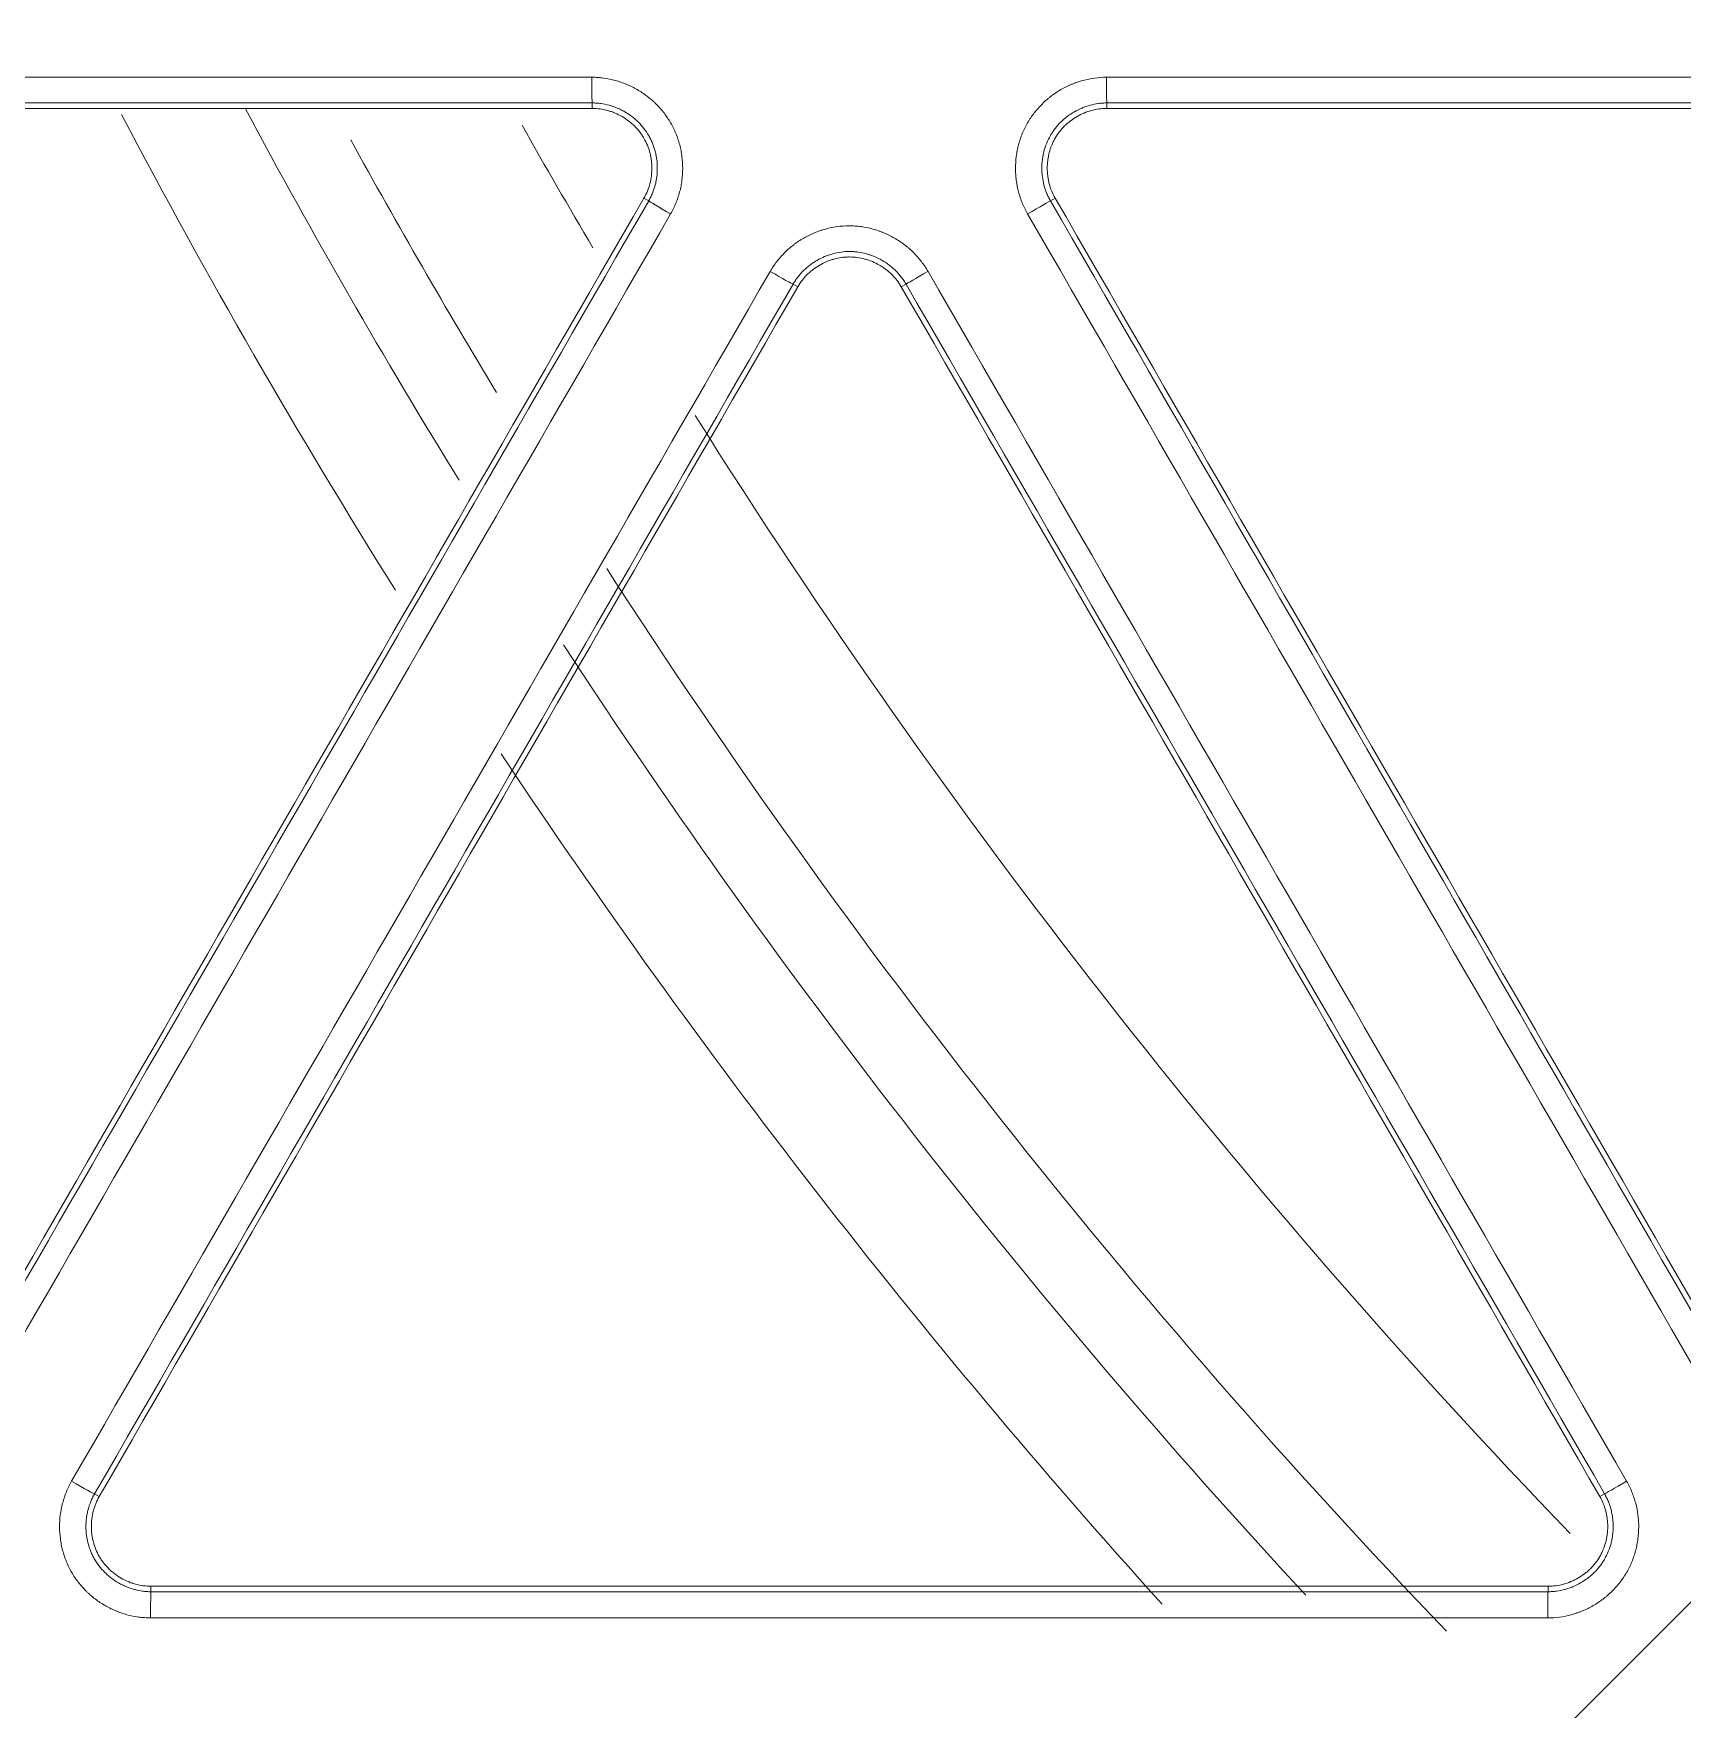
# Model space of a CAD drawing. Header units: inches. Extents: x 405346 to 489838, y -25612 to 14934.
# Drawn here: x 467124.34 to 467154.53, y 4229.87 to 4260.56 of the extents above; entities that cross this region are included whole.
import ezdxf

# ---------------------------------------------------------------- set-up
doc = ezdxf.new("R2010")
doc.units = ezdxf.units.IN
doc.header["$LTSCALE"] = 200
doc.header["$MEASUREMENT"] = 0
doc.layers.add('SS-EQ', color=2, linetype='Continuous', lineweight=20)

# ---------------------------------------------------------------- blocks, each defined once
blk = doc.blocks.new('4way무풍')
at = {"layer": 'SS-EQ'}
for p, q in [((330.224, 330.224), (-339.635, -339.635)), ((-109.701, -62.242), (-109.701, -62.142)), ((-100.279, -62.142), (-100.279, -62.242)), ((-108.667, -63.934), (-108.754, -63.884)), ((-101.227, -63.884), (-101.313, -63.933)), ((-105.938, -65.509), (-106.024, -65.459)), ((-103.956, -65.459), (-104.043, -65.509)), ((-118.812, -87.608), (-118.725, -87.657)), ((-91.255, -87.657), (-91.168, -87.607)), ((-117.778, -89.299), (-117.778, -89.399)), ((-92.203, -89.399), (-92.203, -89.299))]:
    blk.add_line(p, q, dxfattribs=at)
for radius, start, end in [(131.692, 208.20909, 211.62229), (133.744, 207.78834, 212.09634), (127.397, 209.4058, 210.57009), (130.269, 208.83019, 211.18004), (127.397, 212.18784, 223.89816), (130.269, 212.85151, 223.77323), (131.692, 213.17467, 222.79126), (133.744, 213.62222, 222.07889)]:
    blk.add_arc((0, 0), radius, start, end, dxfattribs=at)
for centre, major_axis, ratio, start_param, end_param in [((-109.701, -61.668), (0, 0.474), 0.018782, 1.578309, 3.10668), ((-100.279, -61.668), (0, -0.474), 0.016886, 4.7204, 6.248274), ((-108.257, -64.17), (0.41, -0.237), 0.016046, 3.176504, 4.700465), ((-101.723, -64.17), (0.41, 0.237), 0.001335, 0.034907, 1.589701), ((-106.434, -65.222), (0.41, -0.237), 0.016048, 4.700961, 6.248274), ((-103.546, -65.222), (0.41, 0.237), 0.001444, 1.589989, 3.106686), ((-119.222, -87.371), (0.41, -0.237), 0.018541, 4.701186, 6.248273), ((-90.758, -87.37), (0.41, 0.237), 0.004232, 3.1765, 4.694365), ((-117.777, -89.872), (0, 0.474), 0.018465, 0.035015, 1.581746), ((-92.203, -89.872), (0, -0.474), 0.013571, 3.176548, 4.725401)]:
    blk.add_ellipse(centre, major_axis=major_axis, ratio=ratio, start_param=start_param, end_param=end_param, dxfattribs=at)
for points, knots in [([(-0.032, -346.294), (-6.969, -346.294), (-13.906, -346.294), (-27.78, -346.294), (-34.717, -346.294), (-55.528, -346.294), (-69.403, -346.294), (-97.151, -346.294), (-111.025, -346.294), (-138.774, -346.294), (-152.648, -346.294), (-180.396, -346.294), (-194.27, -346.294), (-215.082, -346.294), (-222.019, -346.294), (-235.893, -346.294), (-242.83, -346.294), (-253.236, -346.294), (-256.704, -346.293), (-263.641, -346.293), (-267.11, -346.294), (-272.313, -346.294), (-274.047, -346.294), (-276.648, -346.294), (-277.515, -346.294), (-279.25, -346.294), (-280.117, -346.293), (-281.418, -346.293), (-281.851, -346.293), (-282.718, -346.293), (-283.152, -346.293), (-283.802, -346.293), (-284.019, -346.294), (-284.453, -346.294), (-284.669, -346.294), (-285.103, -346.294), (-285.32, -346.293), (-285.753, -346.291), (-285.97, -346.288), (-286.62, -346.277), (-287.053, -346.265), (-287.92, -346.232), (-288.353, -346.21), (-289.653, -346.133), (-290.519, -346.062), (-291.817, -345.929), (-292.25, -345.88), (-292.899, -345.799), (-293.116, -345.771), (-293.548, -345.713), (-294.627, -345.561), (-295.697, -345.382), (-298.249, -344.898), (-299.929, -344.504), (-302.417, -343.81), (-304.065, -343.313), (-305.692, -342.746), (-308.116, -341.843), (-309.711, -341.172), (-311.481, -340.336), (-311.677, -340.242), (-312.069, -340.051), (-312.265, -339.955), (-312.85, -339.663), (-313.238, -339.464), (-314.393, -338.857), (-315.91, -338.018), (-317.384, -337.119), (-318.837, -336.19), (-319.553, -335.711), (-320.962, -334.724), (-322.351, -333.708), (-324.369, -332.095), (-326.323, -330.394), (-327.582, -329.2), (-328.355, -328.435), (-328.586, -328.204), (-328.815, -327.971), (-328.968, -327.815), (-329.044, -327.737), (-329.423, -327.345), (-329.723, -327.029), (-330.61, -326.073), (-331.762, -324.777), (-333.398, -322.77), (-334.43, -321.391), (-335.932, -319.291), (-336.873, -317.851), (-338.196, -315.627), (-339.047, -314.124), (-339.838, -312.58), (-340.313, -311.601), (-340.454, -311.306), (-340.593, -311.01), (-340.685, -310.813), (-340.731, -310.713), (-340.958, -310.218), (-341.135, -309.821), (-341.654, -308.624), (-342.309, -307.019), (-343.186, -304.583), (-343.7, -302.939), (-344.419, -300.46), (-344.828, -298.788), (-345.336, -296.251), (-345.487, -295.401), (-345.755, -293.691), (-345.871, -292.831), (-345.994, -291.749), (-346.017, -291.533), (-346.062, -291.099), (-346.083, -290.882), (-346.143, -290.23), (-346.178, -289.796), (-346.239, -288.927), (-346.265, -288.493), (-346.307, -287.624), (-346.324, -287.19), (-346.342, -286.538), (-346.347, -286.321), (-346.354, -285.886), (-346.356, -285.669), (-346.359, -285.235), (-346.359, -285.017), (-346.359, -284.583), (-346.359, -284.366), (-346.358, -283.714), (-346.358, -283.28), (-346.358, -282.411), (-346.358, -281.976), (-346.358, -280.673), (-346.358, -279.804), (-346.359, -278.066), (-346.359, -277.197), (-346.359, -274.59), (-346.359, -272.852), (-346.358, -264.163), (-346.358, -257.211), (-346.359, -236.356), (-346.359, -222.453), (-346.359, -194.646), (-346.359, -180.743), (-346.359, -152.936), (-346.359, -139.033), (-346.359, -111.226), (-346.359, -69.517), (-346.359, -27.807), (-346.359, 0)], [0, 0, 0, 0, 0.03125, 0.03125, 0.0625, 0.0625, 0.125, 0.125, 0.1875, 0.1875, 0.25, 0.25, 0.3125, 0.3125, 0.34375, 0.34375, 0.375, 0.375, 0.390625, 0.390625, 0.40625, 0.40625, 0.414063, 0.414063, 0.417969, 0.417969, 0.421875, 0.421875, 0.423828, 0.423828, 0.425781, 0.425781, 0.426758, 0.426758, 0.427734, 0.427734, 0.428711, 0.428711, 0.429688, 0.429688, 0.431641, 0.431641, 0.433594, 0.433594, 0.4375, 0.4375, 0.439453, 0.439453, 0.44043, 0.44043, 0.441406, 0.445313, 0.445313, 0.453125, 0.453125, 0.457031, 0.460938, 0.460938, 0.46875, 0.46875, 0.469727, 0.469727, 0.470703, 0.470703, 0.472656, 0.472656, 0.476563, 0.480469, 0.480469, 0.484375, 0.484375, 0.488281, 0.492188, 0.496094, 0.5, 0.5, 0.500977, 0.501465, 0.501465, 0.501953, 0.501953, 0.503906, 0.503906, 0.507813, 0.511719, 0.515625, 0.515625, 0.523438, 0.523438, 0.527344, 0.53125, 0.53125, 0.532227, 0.532715, 0.532715, 0.533203, 0.533203, 0.535156, 0.535156, 0.539063, 0.542969, 0.546875, 0.546875, 0.554688, 0.554688, 0.558594, 0.558594, 0.5625, 0.5625, 0.563477, 0.563477, 0.564453, 0.564453, 0.566406, 0.566406, 0.568359, 0.568359, 0.570313, 0.570313, 0.571289, 0.571289, 0.572266, 0.572266, 0.573242, 0.573242, 0.574219, 0.574219, 0.576172, 0.576172, 0.578125, 0.578125, 0.582031, 0.582031, 0.585938, 0.585938, 0.59375, 0.59375, 0.625, 0.625, 0.6875, 0.6875, 0.75, 0.75, 0.8125, 0.8125, 0.875, 1, 1, 1, 1]), ([(-345.164, 0), (-345.164, -27.72), (-345.163, -69.3), (-345.162, -110.879), (-345.161, -138.599), (-345.16, -152.459), (-345.158, -180.179), (-345.157, -194.038), (-345.154, -221.758), (-345.152, -235.618), (-345.147, -256.408), (-345.146, -263.338), (-345.145, -272), (-345.144, -273.733), (-345.144, -276.331), (-345.144, -277.198), (-345.143, -278.93), (-345.142, -279.796), (-345.142, -281.096), (-345.141, -281.529), (-345.141, -282.395), (-345.141, -282.828), (-345.141, -283.694), (-345.141, -284.128), (-345.14, -284.777), (-345.139, -284.994), (-345.136, -285.427), (-345.134, -285.643), (-345.124, -286.293), (-345.113, -286.726), (-345.08, -287.592), (-345.06, -288.025), (-345.009, -288.891), (-344.978, -289.324), (-344.926, -289.973), (-344.898, -290.298), (-344.868, -290.623), (-344.847, -290.839), (-344.836, -290.947), (-344.736, -291.92), (-344.629, -292.78), (-344.379, -294.49), (-344.236, -295.341), (-343.754, -297.876), (-343.361, -299.547), (-342.665, -302.025), (-342.166, -303.667), (-341.312, -306.101), (-340.67, -307.704), (-340.162, -308.899), (-339.901, -309.494), (-339.629, -310.087), (-339.446, -310.481), (-339.353, -310.678), (-338.885, -311.657), (-338.495, -312.43), (-337.684, -313.955), (-337.263, -314.706), (-336.391, -316.189), (-335.94, -316.919), (-335.007, -318.36), (-334.525, -319.069), (-333.532, -320.468), (-332.508, -321.846), (-330.881, -323.85), (-329.735, -325.144), (-328.853, -326.098), (-328.555, -326.413), (-328.177, -326.804), (-328.101, -326.882), (-327.949, -327.038), (-327.721, -327.27), (-327.491, -327.501), (-326.721, -328.264), (-325.466, -329.454), (-323.518, -331.15), (-321.504, -332.756), (-320.119, -333.767), (-318.711, -334.749), (-317.997, -335.224), (-316.546, -336.146), (-315.81, -336.593), (-314.315, -337.455), (-313.557, -337.871), (-312.595, -338.371), (-312.305, -338.52), (-312.014, -338.667), (-311.819, -338.764), (-311.722, -338.813), (-311.235, -339.053), (-310.844, -339.241), (-309.666, -339.791), (-308.875, -340.139), (-307.283, -340.8), (-305.68, -341.425), (-303.244, -342.258), (-301.598, -342.743), (-299.114, -343.417), (-297.436, -343.797), (-294.888, -344.259), (-294.033, -344.395), (-292.957, -344.543), (-292.742, -344.571), (-292.31, -344.625), (-291.663, -344.704), (-291.015, -344.771), (-289.72, -344.892), (-288.856, -344.954), (-287.56, -345.019), (-287.128, -345.036), (-286.48, -345.054), (-286.264, -345.059), (-285.831, -345.067), (-285.615, -345.069), (-285.183, -345.073), (-284.967, -345.074), (-284.534, -345.075), (-284.318, -345.075), (-283.67, -345.076), (-283.237, -345.076), (-282.589, -345.076), (-282.373, -345.076), (-281.94, -345.076), (-281.724, -345.076), (-281.075, -345.076), (-280.643, -345.077), (-279.346, -345.077), (-278.481, -345.078), (-276.752, -345.079), (-275.887, -345.079), (-273.293, -345.079), (-271.563, -345.08), (-262.916, -345.081), (-255.998, -345.082), (-242.162, -345.085), (-235.244, -345.086), (-221.408, -345.089), (-214.49, -345.09), (-193.736, -345.092), (-179.9, -345.094), (-152.228, -345.096), (-138.392, -345.096), (-110.72, -345.097), (-96.884, -345.098), (-69.212, -345.098), (-55.376, -345.099), (-34.622, -345.099), (-27.704, -345.099), (-13.868, -345.099), (-6.95, -345.099), (-0.032, -345.099)], [0, 0, 0, 0, 0.125, 0.1875, 0.1875, 0.25, 0.25, 0.3125, 0.3125, 0.375, 0.375, 0.40625, 0.40625, 0.414063, 0.414063, 0.417969, 0.417969, 0.421875, 0.421875, 0.423828, 0.423828, 0.425781, 0.425781, 0.427734, 0.427734, 0.428711, 0.428711, 0.429688, 0.429688, 0.431641, 0.431641, 0.433594, 0.433594, 0.435547, 0.435547, 0.436523, 0.437012, 0.437012, 0.4375, 0.4375, 0.441406, 0.441406, 0.445313, 0.445313, 0.453125, 0.453125, 0.457031, 0.460938, 0.464844, 0.464844, 0.466797, 0.467773, 0.467773, 0.46875, 0.46875, 0.472656, 0.472656, 0.476563, 0.476563, 0.480469, 0.480469, 0.484375, 0.484375, 0.488281, 0.492188, 0.496094, 0.496094, 0.498047, 0.498047, 0.498535, 0.498535, 0.499023, 0.5, 0.5, 0.503906, 0.507813, 0.511719, 0.515625, 0.515625, 0.519531, 0.519531, 0.523438, 0.523438, 0.527344, 0.527344, 0.52832, 0.528809, 0.528809, 0.529297, 0.529297, 0.53125, 0.53125, 0.535156, 0.535156, 0.539063, 0.542969, 0.546875, 0.546875, 0.554688, 0.554688, 0.558594, 0.558594, 0.55957, 0.55957, 0.560547, 0.5625, 0.5625, 0.566406, 0.566406, 0.568359, 0.568359, 0.569336, 0.569336, 0.570313, 0.570313, 0.571289, 0.571289, 0.572266, 0.572266, 0.574219, 0.574219, 0.575195, 0.575195, 0.576172, 0.576172, 0.578125, 0.578125, 0.582031, 0.582031, 0.585938, 0.585938, 0.59375, 0.59375, 0.625, 0.625, 0.65625, 0.65625, 0.6875, 0.6875, 0.75, 0.75, 0.8125, 0.8125, 0.875, 0.875, 0.9375, 0.9375, 0.96875, 0.96875, 1, 1, 1, 1]), ([(-109.71, -61.672), (-109.673, -61.672), (-109.636, -61.673), (-109.563, -61.678), (-109.527, -61.682), (-109.419, -61.697), (-109.277, -61.726), (-109.14, -61.773), (-109.055, -61.808), (-109.038, -61.816), (-109.005, -61.831), (-108.956, -61.854), (-108.908, -61.88), (-108.814, -61.934), (-108.753, -61.975), (-108.667, -62.041), (-108.638, -62.064), (-108.597, -62.1), (-108.583, -62.112), (-108.557, -62.137), (-108.543, -62.15), (-108.479, -62.214), (-108.383, -62.322), (-108.302, -62.443), (-108.247, -62.538), (-108.23, -62.57), (-108.197, -62.636), (-108.183, -62.669), (-108.141, -62.77), (-108.118, -62.838), (-108.091, -62.943), (-108.083, -62.979), (-108.072, -63.032), (-108.069, -63.05), (-108.063, -63.086), (-108.06, -63.105), (-108.049, -63.195), (-108.04, -63.34), (-108.049, -63.485), (-108.06, -63.575), (-108.063, -63.593), (-108.069, -63.629), (-108.072, -63.647), (-108.083, -63.701), (-108.091, -63.737), (-108.119, -63.842), (-108.142, -63.911), (-108.197, -64.045), (-108.229, -64.11), (-108.265, -64.174)], [0, 0, 0, 0, 0.03125, 0.03125, 0.0625, 0.0625, 0.125, 0.1875, 0.1875, 0.203125, 0.203125, 0.21875, 0.25, 0.25, 0.3125, 0.3125, 0.34375, 0.34375, 0.359375, 0.359375, 0.375, 0.375, 0.4375, 0.5, 0.5, 0.53125, 0.53125, 0.5625, 0.5625, 0.625, 0.625, 0.65625, 0.65625, 0.671875, 0.671875, 0.6875, 0.6875, 0.75, 0.8125, 0.8125, 0.828125, 0.828125, 0.84375, 0.84375, 0.875, 0.875, 0.9375, 0.9375, 1, 1, 1, 1]), ([(-101.731, -64.174), (-101.75, -64.142), (-101.767, -64.11), (-101.799, -64.044), (-101.814, -64.011), (-101.855, -63.91), (-101.901, -63.772), (-101.929, -63.63), (-101.941, -63.539), (-101.943, -63.521), (-101.946, -63.484), (-101.951, -63.43), (-101.952, -63.375), (-101.952, -63.266), (-101.948, -63.194), (-101.934, -63.086), (-101.928, -63.05), (-101.917, -62.996), (-101.913, -62.978), (-101.905, -62.943), (-101.901, -62.925), (-101.878, -62.837), (-101.832, -62.699), (-101.768, -62.569), (-101.713, -62.474), (-101.693, -62.443), (-101.653, -62.382), (-101.631, -62.353), (-101.565, -62.267), (-101.517, -62.213), (-101.44, -62.136), (-101.4, -62.099), (-101.358, -62.064), (-101.33, -62.041), (-101.315, -62.029), (-101.243, -61.974), (-101.122, -61.893), (-100.992, -61.829), (-100.908, -61.794), (-100.891, -61.787), (-100.857, -61.774), (-100.839, -61.768), (-100.787, -61.75), (-100.753, -61.739), (-100.647, -61.711), (-100.576, -61.697), (-100.433, -61.677), (-100.36, -61.672), (-100.287, -61.672)], [0, 0, 0, 0, 0.03125, 0.03125, 0.0625, 0.0625, 0.125, 0.1875, 0.1875, 0.203125, 0.203125, 0.21875, 0.25, 0.25, 0.3125, 0.3125, 0.34375, 0.34375, 0.359375, 0.359375, 0.375, 0.375, 0.4375, 0.5, 0.5, 0.53125, 0.53125, 0.5625, 0.5625, 0.625, 0.625, 0.65625, 0.671875, 0.671875, 0.6875, 0.6875, 0.75, 0.8125, 0.8125, 0.828125, 0.828125, 0.84375, 0.84375, 0.875, 0.875, 0.9375, 0.9375, 1, 1, 1, 1]), ([(-108.667, -63.934), (-108.665, -63.931), (-108.664, -63.928), (-108.66, -63.922), (-108.655, -63.914), (-108.645, -63.893), (-108.624, -63.853), (-108.608, -63.817), (-108.578, -63.745), (-108.562, -63.696), (-108.542, -63.621), (-108.536, -63.595), (-108.526, -63.544), (-108.522, -63.518), (-108.512, -63.44), (-108.506, -63.337), (-108.512, -63.233), (-108.521, -63.168), (-108.522, -63.155), (-108.527, -63.129), (-108.533, -63.09), (-108.542, -63.052), (-108.562, -62.977), (-108.578, -62.928), (-108.608, -62.856), (-108.618, -62.832), (-108.641, -62.785), (-108.654, -62.762), (-108.693, -62.694), (-108.751, -62.608), (-108.82, -62.53), (-108.875, -62.475), (-108.895, -62.457), (-108.934, -62.423), (-108.954, -62.406), (-109.017, -62.359), (-109.06, -62.33), (-109.127, -62.291), (-109.162, -62.273), (-109.197, -62.256), (-109.221, -62.245), (-109.233, -62.24), (-109.293, -62.215), (-109.391, -62.181), (-109.493, -62.16), (-109.57, -62.149), (-109.596, -62.146), (-109.636, -62.144), (-109.649, -62.143), (-109.668, -62.142), (-109.678, -62.142), (-109.688, -62.142), (-109.695, -62.142), (-109.698, -62.142), (-109.701, -62.142)], [0, 0, 0, 0, 0.003906, 0.003906, 0.007812, 0.015625, 0.03125, 0.0625, 0.0625, 0.125, 0.125, 0.15625, 0.15625, 0.1875, 0.1875, 0.25, 0.3125, 0.3125, 0.328125, 0.328125, 0.34375, 0.375, 0.375, 0.4375, 0.4375, 0.46875, 0.46875, 0.5, 0.5, 0.5625, 0.625, 0.625, 0.65625, 0.65625, 0.6875, 0.6875, 0.75, 0.75, 0.78125, 0.796875, 0.796875, 0.8125, 0.8125, 0.875, 0.9375, 0.9375, 0.96875, 0.96875, 0.984375, 0.984375, 0.992187, 0.996094, 0.996094, 1, 1, 1, 1]), ([(-109.701, -62.242), (-109.653, -62.242), (-109.606, -62.245), (-109.511, -62.258), (-109.465, -62.268), (-109.396, -62.287), (-109.373, -62.294), (-109.328, -62.309), (-109.305, -62.318), (-109.239, -62.346), (-109.154, -62.388), (-109.075, -62.441), (-109.027, -62.477), (-109.017, -62.484), (-108.999, -62.5), (-108.971, -62.523), (-108.945, -62.547), (-108.894, -62.597), (-108.863, -62.632), (-108.819, -62.689), (-108.805, -62.708), (-108.778, -62.748), (-108.766, -62.768), (-108.73, -62.831), (-108.688, -62.916), (-108.658, -63.006), (-108.639, -63.076), (-108.634, -63.099), (-108.625, -63.146), (-108.621, -63.17), (-108.612, -63.241), (-108.609, -63.288), (-108.609, -63.36), (-108.61, -63.383), (-108.613, -63.431), (-108.615, -63.455), (-108.624, -63.526), (-108.642, -63.62), (-108.672, -63.71), (-108.708, -63.798), (-108.729, -63.842), (-108.754, -63.884)], [0, 0, 0, 0, 0.0625, 0.0625, 0.125, 0.125, 0.15625, 0.15625, 0.1875, 0.1875, 0.25, 0.3125, 0.3125, 0.328125, 0.328125, 0.34375, 0.375, 0.375, 0.4375, 0.4375, 0.46875, 0.46875, 0.5, 0.5, 0.5625, 0.625, 0.625, 0.65625, 0.65625, 0.6875, 0.6875, 0.75, 0.75, 0.78125, 0.78125, 0.8125, 0.8125, 0.875, 0.9375, 0.9375, 1, 1, 1, 1]), ([(-100.279, -62.142), (-100.282, -62.142), (-100.286, -62.142), (-100.292, -62.142), (-100.302, -62.142), (-100.325, -62.143), (-100.371, -62.145), (-100.409, -62.149), (-100.486, -62.16), (-100.537, -62.17), (-100.612, -62.191), (-100.637, -62.198), (-100.687, -62.215), (-100.711, -62.225), (-100.783, -62.255), (-100.876, -62.301), (-100.963, -62.359), (-101.015, -62.398), (-101.025, -62.406), (-101.046, -62.423), (-101.076, -62.448), (-101.104, -62.475), (-101.16, -62.529), (-101.194, -62.568), (-101.242, -62.629), (-101.257, -62.651), (-101.286, -62.694), (-101.3, -62.716), (-101.339, -62.784), (-101.362, -62.831), (-101.401, -62.927), (-101.418, -62.976), (-101.437, -63.052), (-101.443, -63.077), (-101.453, -63.129), (-101.457, -63.154), (-101.467, -63.232), (-101.47, -63.283), (-101.471, -63.361), (-101.47, -63.387), (-101.467, -63.426), (-101.466, -63.439), (-101.464, -63.465), (-101.462, -63.479), (-101.454, -63.544), (-101.434, -63.646), (-101.402, -63.744), (-101.372, -63.816), (-101.362, -63.84), (-101.344, -63.875), (-101.338, -63.887), (-101.329, -63.905), (-101.324, -63.913), (-101.32, -63.922), (-101.316, -63.928), (-101.315, -63.93), (-101.313, -63.933)], [0, 0, 0, 0, 0.003906, 0.003906, 0.007812, 0.015625, 0.03125, 0.0625, 0.0625, 0.125, 0.125, 0.15625, 0.15625, 0.1875, 0.1875, 0.25, 0.3125, 0.3125, 0.328125, 0.328125, 0.34375, 0.375, 0.375, 0.4375, 0.4375, 0.46875, 0.46875, 0.5, 0.5, 0.5625, 0.5625, 0.625, 0.625, 0.65625, 0.65625, 0.6875, 0.6875, 0.75, 0.75, 0.78125, 0.78125, 0.796875, 0.796875, 0.8125, 0.8125, 0.875, 0.9375, 0.9375, 0.96875, 0.96875, 0.984375, 0.984375, 0.992188, 0.996094, 0.996094, 1, 1, 1, 1]), ([(-101.227, -63.884), (-101.251, -63.842), (-101.272, -63.799), (-101.308, -63.711), (-101.323, -63.666), (-101.341, -63.597), (-101.346, -63.573), (-101.355, -63.526), (-101.359, -63.502), (-101.368, -63.431), (-101.374, -63.336), (-101.368, -63.241), (-101.361, -63.182), (-101.359, -63.17), (-101.355, -63.146), (-101.349, -63.111), (-101.341, -63.076), (-101.323, -63.007), (-101.308, -62.962), (-101.281, -62.896), (-101.271, -62.874), (-101.25, -62.831), (-101.239, -62.81), (-101.203, -62.748), (-101.15, -62.669), (-101.087, -62.598), (-101.036, -62.547), (-101.018, -62.531), (-100.982, -62.499), (-100.963, -62.484), (-100.907, -62.441), (-100.867, -62.414), (-100.805, -62.379), (-100.784, -62.367), (-100.741, -62.346), (-100.72, -62.336), (-100.653, -62.308), (-100.563, -62.277), (-100.47, -62.258), (-100.376, -62.245), (-100.327, -62.242), (-100.279, -62.242)], [0, 0, 0, 0, 0.0625, 0.0625, 0.125, 0.125, 0.15625, 0.15625, 0.1875, 0.1875, 0.25, 0.3125, 0.3125, 0.328125, 0.328125, 0.34375, 0.375, 0.375, 0.4375, 0.4375, 0.46875, 0.46875, 0.5, 0.5, 0.5625, 0.625, 0.625, 0.65625, 0.65625, 0.6875, 0.6875, 0.75, 0.75, 0.78125, 0.78125, 0.8125, 0.8125, 0.875, 0.9375, 0.9375, 1, 1, 1, 1]), ([(-106.443, -65.226), (-106.424, -65.194), (-106.405, -65.163), (-106.364, -65.102), (-106.343, -65.073), (-106.276, -64.986), (-106.18, -64.878), (-106.07, -64.783), (-105.998, -64.727), (-105.983, -64.716), (-105.953, -64.695), (-105.908, -64.664), (-105.861, -64.635), (-105.767, -64.581), (-105.702, -64.549), (-105.602, -64.507), (-105.568, -64.494), (-105.516, -64.476), (-105.498, -64.471), (-105.463, -64.46), (-105.446, -64.455), (-105.358, -64.431), (-105.216, -64.402), (-105.071, -64.392), (-104.962, -64.392), (-104.925, -64.393), (-104.852, -64.398), (-104.816, -64.402), (-104.708, -64.417), (-104.637, -64.431), (-104.532, -64.46), (-104.498, -64.47), (-104.446, -64.488), (-104.429, -64.494), (-104.394, -64.507), (-104.377, -64.514), (-104.293, -64.549), (-104.163, -64.614), (-104.042, -64.694), (-103.97, -64.749), (-103.955, -64.761), (-103.927, -64.784), (-103.913, -64.796), (-103.872, -64.832), (-103.845, -64.856), (-103.768, -64.933), (-103.72, -64.988), (-103.631, -65.102), (-103.591, -65.163), (-103.554, -65.226)], [0, 0, 0, 0, 0.03125, 0.03125, 0.0625, 0.0625, 0.125, 0.1875, 0.1875, 0.203125, 0.203125, 0.21875, 0.25, 0.25, 0.3125, 0.3125, 0.34375, 0.34375, 0.359375, 0.359375, 0.375, 0.375, 0.4375, 0.5, 0.5, 0.53125, 0.53125, 0.5625, 0.5625, 0.625, 0.625, 0.65625, 0.65625, 0.671875, 0.671875, 0.6875, 0.6875, 0.75, 0.8125, 0.8125, 0.828125, 0.828125, 0.84375, 0.84375, 0.875, 0.875, 0.9375, 0.9375, 1, 1, 1, 1]), ([(-103.956, -65.459), (-103.957, -65.456), (-103.959, -65.453), (-103.962, -65.448), (-103.967, -65.439), (-103.979, -65.42), (-104.004, -65.381), (-104.027, -65.35), (-104.075, -65.288), (-104.109, -65.249), (-104.164, -65.195), (-104.184, -65.177), (-104.223, -65.142), (-104.244, -65.126), (-104.306, -65.078), (-104.392, -65.021), (-104.485, -64.975), (-104.546, -64.95), (-104.558, -64.945), (-104.582, -64.935), (-104.619, -64.922), (-104.657, -64.91), (-104.732, -64.89), (-104.782, -64.88), (-104.86, -64.869), (-104.885, -64.866), (-104.938, -64.863), (-104.964, -64.862), (-105.042, -64.862), (-105.094, -64.865), (-105.197, -64.879), (-105.248, -64.89), (-105.323, -64.911), (-105.348, -64.918), (-105.398, -64.935), (-105.422, -64.945), (-105.494, -64.975), (-105.54, -64.998), (-105.608, -65.037), (-105.641, -65.057), (-105.673, -65.08), (-105.695, -65.095), (-105.705, -65.103), (-105.757, -65.142), (-105.836, -65.21), (-105.905, -65.288), (-105.953, -65.349), (-105.968, -65.371), (-105.99, -65.403), (-105.997, -65.414), (-106.007, -65.431), (-106.013, -65.439), (-106.018, -65.448), (-106.021, -65.453), (-106.023, -65.456), (-106.024, -65.459)], [0, 0, 0, 0, 0.003906, 0.003906, 0.007813, 0.015625, 0.03125, 0.0625, 0.0625, 0.125, 0.125, 0.15625, 0.15625, 0.1875, 0.1875, 0.25, 0.3125, 0.3125, 0.328125, 0.328125, 0.34375, 0.375, 0.375, 0.4375, 0.4375, 0.46875, 0.46875, 0.5, 0.5, 0.5625, 0.5625, 0.625, 0.625, 0.65625, 0.65625, 0.6875, 0.6875, 0.75, 0.75, 0.78125, 0.796875, 0.796875, 0.8125, 0.8125, 0.875, 0.9375, 0.9375, 0.96875, 0.96875, 0.984375, 0.984375, 0.992187, 0.996094, 0.996094, 1, 1, 1, 1]), ([(-105.938, -65.509), (-105.914, -65.467), (-105.887, -65.428), (-105.829, -65.353), (-105.798, -65.317), (-105.747, -65.267), (-105.729, -65.251), (-105.693, -65.219), (-105.674, -65.204), (-105.617, -65.161), (-105.538, -65.108), (-105.453, -65.066), (-105.397, -65.042), (-105.386, -65.038), (-105.364, -65.029), (-105.33, -65.017), (-105.296, -65.007), (-105.227, -64.988), (-105.181, -64.978), (-105.11, -64.968), (-105.086, -64.966), (-105.038, -64.963), (-105.014, -64.962), (-104.942, -64.962), (-104.848, -64.968), (-104.754, -64.987), (-104.685, -65.006), (-104.662, -65.013), (-104.617, -65.029), (-104.594, -65.038), (-104.528, -65.065), (-104.486, -65.086), (-104.424, -65.122), (-104.394, -65.141), (-104.364, -65.161), (-104.344, -65.175), (-104.335, -65.182), (-104.287, -65.218), (-104.215, -65.281), (-104.152, -65.352), (-104.094, -65.427), (-104.067, -65.467), (-104.043, -65.509)], [0, 0, 0, 0, 0.0625, 0.0625, 0.125, 0.125, 0.15625, 0.15625, 0.1875, 0.1875, 0.25, 0.3125, 0.3125, 0.328125, 0.328125, 0.34375, 0.375, 0.375, 0.4375, 0.4375, 0.46875, 0.46875, 0.5, 0.5, 0.5625, 0.625, 0.625, 0.65625, 0.65625, 0.6875, 0.6875, 0.75, 0.75, 0.78125, 0.796875, 0.796875, 0.8125, 0.8125, 0.875, 0.9375, 0.9375, 1, 1, 1, 1]), ([(-117.786, -89.877), (-117.823, -89.877), (-117.859, -89.876), (-117.933, -89.871), (-117.969, -89.867), (-118.077, -89.853), (-118.219, -89.824), (-118.356, -89.776), (-118.441, -89.741), (-118.457, -89.734), (-118.491, -89.719), (-118.54, -89.695), (-118.588, -89.669), (-118.682, -89.615), (-118.743, -89.575), (-118.829, -89.509), (-118.857, -89.486), (-118.899, -89.45), (-118.912, -89.437), (-118.939, -89.412), (-118.952, -89.4), (-119.017, -89.335), (-119.113, -89.227), (-119.194, -89.106), (-119.249, -89.012), (-119.266, -88.979), (-119.298, -88.914), (-119.313, -88.88), (-119.354, -88.78), (-119.377, -88.711), (-119.405, -88.606), (-119.413, -88.571), (-119.424, -88.517), (-119.427, -88.499), (-119.433, -88.463), (-119.435, -88.445), (-119.447, -88.354), (-119.456, -88.209), (-119.447, -88.064), (-119.436, -87.974), (-119.433, -87.956), (-119.427, -87.92), (-119.424, -87.902), (-119.413, -87.848), (-119.405, -87.812), (-119.377, -87.707), (-119.354, -87.638), (-119.299, -87.504), (-119.267, -87.439), (-119.231, -87.375)], [0, 0, 0, 0, 0.03125, 0.03125, 0.0625, 0.0625, 0.125, 0.1875, 0.1875, 0.203125, 0.203125, 0.21875, 0.25, 0.25, 0.3125, 0.3125, 0.34375, 0.34375, 0.359375, 0.359375, 0.375, 0.375, 0.4375, 0.5, 0.5, 0.53125, 0.53125, 0.5625, 0.5625, 0.625, 0.625, 0.65625, 0.65625, 0.671875, 0.671875, 0.6875, 0.6875, 0.75, 0.8125, 0.8125, 0.828125, 0.828125, 0.84375, 0.84375, 0.875, 0.875, 0.9375, 0.9375, 1, 1, 1, 1]), ([(-90.765, -87.376), (-90.746, -87.408), (-90.729, -87.441), (-90.697, -87.507), (-90.682, -87.54), (-90.641, -87.641), (-90.595, -87.778), (-90.567, -87.921), (-90.555, -88.011), (-90.553, -88.03), (-90.55, -88.066), (-90.545, -88.121), (-90.544, -88.175), (-90.544, -88.284), (-90.548, -88.356), (-90.562, -88.464), (-90.568, -88.5), (-90.579, -88.554), (-90.583, -88.572), (-90.591, -88.608), (-90.595, -88.626), (-90.618, -88.714), (-90.664, -88.851), (-90.728, -88.981), (-90.783, -89.076), (-90.803, -89.108), (-90.843, -89.168), (-90.864, -89.198), (-90.931, -89.284), (-90.979, -89.338), (-91.056, -89.414), (-91.096, -89.451), (-91.138, -89.487), (-91.166, -89.51), (-91.181, -89.521), (-91.253, -89.577), (-91.374, -89.657), (-91.504, -89.721), (-91.588, -89.757), (-91.605, -89.763), (-91.639, -89.776), (-91.657, -89.782), (-91.709, -89.8), (-91.743, -89.811), (-91.849, -89.84), (-91.92, -89.854), (-92.063, -89.873), (-92.136, -89.878), (-92.209, -89.878)], [0, 0, 0, 0, 0.03125, 0.03125, 0.0625, 0.0625, 0.125, 0.1875, 0.1875, 0.203125, 0.203125, 0.21875, 0.25, 0.25, 0.3125, 0.3125, 0.34375, 0.34375, 0.359375, 0.359375, 0.375, 0.375, 0.4375, 0.5, 0.5, 0.53125, 0.53125, 0.5625, 0.5625, 0.625, 0.625, 0.65625, 0.671875, 0.671875, 0.6875, 0.6875, 0.75, 0.8125, 0.8125, 0.828125, 0.828125, 0.84375, 0.84375, 0.875, 0.875, 0.9375, 0.9375, 1, 1, 1, 1]), ([(-118.812, -87.608), (-118.813, -87.61), (-118.815, -87.613), (-118.818, -87.619), (-118.823, -87.628), (-118.834, -87.648), (-118.855, -87.688), (-118.871, -87.724), (-118.9, -87.796), (-118.916, -87.845), (-118.936, -87.92), (-118.942, -87.946), (-118.952, -87.997), (-118.956, -88.023), (-118.966, -88.101), (-118.972, -88.204), (-118.966, -88.308), (-118.958, -88.373), (-118.956, -88.386), (-118.952, -88.412), (-118.945, -88.45), (-118.936, -88.488), (-118.916, -88.564), (-118.9, -88.613), (-118.871, -88.685), (-118.86, -88.709), (-118.837, -88.755), (-118.825, -88.779), (-118.785, -88.847), (-118.727, -88.933), (-118.659, -89.01), (-118.603, -89.065), (-118.584, -89.083), (-118.544, -89.118), (-118.524, -89.134), (-118.462, -89.181), (-118.419, -89.21), (-118.351, -89.249), (-118.317, -89.267), (-118.282, -89.284), (-118.258, -89.295), (-118.246, -89.3), (-118.185, -89.326), (-118.087, -89.36), (-117.986, -89.381), (-117.908, -89.391), (-117.882, -89.394), (-117.843, -89.397), (-117.83, -89.397), (-117.81, -89.398), (-117.801, -89.398), (-117.791, -89.399), (-117.784, -89.399), (-117.781, -89.399), (-117.778, -89.399)], [0, 0, 0, 0, 0.003906, 0.003906, 0.007813, 0.015625, 0.03125, 0.0625, 0.0625, 0.125, 0.125, 0.15625, 0.15625, 0.1875, 0.1875, 0.25, 0.3125, 0.3125, 0.328125, 0.328125, 0.34375, 0.375, 0.375, 0.4375, 0.4375, 0.46875, 0.46875, 0.5, 0.5, 0.5625, 0.625, 0.625, 0.65625, 0.65625, 0.6875, 0.6875, 0.75, 0.75, 0.78125, 0.796875, 0.796875, 0.8125, 0.8125, 0.875, 0.9375, 0.9375, 0.96875, 0.96875, 0.984375, 0.984375, 0.992187, 0.996094, 0.996094, 1, 1, 1, 1]), ([(-117.778, -89.299), (-117.826, -89.299), (-117.873, -89.296), (-117.967, -89.283), (-118.014, -89.273), (-118.083, -89.254), (-118.106, -89.247), (-118.151, -89.232), (-118.174, -89.223), (-118.24, -89.195), (-118.325, -89.153), (-118.404, -89.1), (-118.452, -89.064), (-118.462, -89.056), (-118.48, -89.041), (-118.508, -89.018), (-118.534, -88.994), (-118.585, -88.944), (-118.616, -88.908), (-118.66, -88.852), (-118.674, -88.833), (-118.701, -88.793), (-118.713, -88.773), (-118.749, -88.71), (-118.791, -88.625), (-118.821, -88.535), (-118.839, -88.465), (-118.845, -88.442), (-118.854, -88.395), (-118.858, -88.371), (-118.867, -88.3), (-118.87, -88.253), (-118.87, -88.181), (-118.869, -88.158), (-118.866, -88.11), (-118.864, -88.086), (-118.855, -88.014), (-118.837, -87.921), (-118.807, -87.831), (-118.771, -87.743), (-118.749, -87.699), (-118.725, -87.657)], [0, 0, 0, 0, 0.0625, 0.0625, 0.125, 0.125, 0.15625, 0.15625, 0.1875, 0.1875, 0.25, 0.3125, 0.3125, 0.328125, 0.328125, 0.34375, 0.375, 0.375, 0.4375, 0.4375, 0.46875, 0.46875, 0.5, 0.5, 0.5625, 0.625, 0.625, 0.65625, 0.65625, 0.6875, 0.6875, 0.75, 0.75, 0.78125, 0.78125, 0.8125, 0.8125, 0.875, 0.9375, 0.9375, 1, 1, 1, 1]), ([(-92.203, -89.399), (-92.2, -89.399), (-92.196, -89.399), (-92.19, -89.399), (-92.18, -89.398), (-92.157, -89.398), (-92.111, -89.395), (-92.073, -89.392), (-91.996, -89.381), (-91.945, -89.371), (-91.87, -89.35), (-91.845, -89.342), (-91.795, -89.325), (-91.771, -89.316), (-91.698, -89.286), (-91.605, -89.24), (-91.519, -89.182), (-91.467, -89.143), (-91.456, -89.134), (-91.436, -89.118), (-91.406, -89.093), (-91.377, -89.066), (-91.322, -89.011), (-91.288, -88.973), (-91.24, -88.911), (-91.225, -88.89), (-91.196, -88.847), (-91.182, -88.824), (-91.142, -88.757), (-91.12, -88.71), (-91.08, -88.614), (-91.064, -88.565), (-91.044, -88.489), (-91.038, -88.463), (-91.028, -88.412), (-91.024, -88.386), (-91.014, -88.309), (-91.011, -88.257), (-91.011, -88.179), (-91.012, -88.153), (-91.014, -88.114), (-91.015, -88.101), (-91.018, -88.075), (-91.019, -88.062), (-91.027, -87.997), (-91.047, -87.895), (-91.08, -87.797), (-91.109, -87.724), (-91.12, -87.701), (-91.137, -87.665), (-91.143, -87.653), (-91.152, -87.636), (-91.157, -87.627), (-91.162, -87.619), (-91.165, -87.613), (-91.167, -87.61), (-91.168, -87.607)], [0, 0, 0, 0, 0.003906, 0.003906, 0.007813, 0.015625, 0.03125, 0.0625, 0.0625, 0.125, 0.125, 0.15625, 0.15625, 0.1875, 0.1875, 0.25, 0.3125, 0.3125, 0.328125, 0.328125, 0.34375, 0.375, 0.375, 0.4375, 0.4375, 0.46875, 0.46875, 0.5, 0.5, 0.5625, 0.5625, 0.625, 0.625, 0.65625, 0.65625, 0.6875, 0.6875, 0.75, 0.75, 0.78125, 0.78125, 0.796875, 0.796875, 0.8125, 0.8125, 0.875, 0.9375, 0.9375, 0.96875, 0.96875, 0.984375, 0.984375, 0.992188, 0.996094, 0.996094, 1, 1, 1, 1]), ([(-91.255, -87.657), (-91.231, -87.699), (-91.21, -87.742), (-91.174, -87.83), (-91.159, -87.875), (-91.141, -87.944), (-91.136, -87.968), (-91.127, -88.015), (-91.123, -88.038), (-91.114, -88.11), (-91.108, -88.204), (-91.114, -88.3), (-91.121, -88.359), (-91.123, -88.371), (-91.127, -88.395), (-91.133, -88.43), (-91.141, -88.465), (-91.159, -88.534), (-91.174, -88.579), (-91.201, -88.645), (-91.211, -88.667), (-91.232, -88.71), (-91.243, -88.731), (-91.279, -88.793), (-91.332, -88.872), (-91.395, -88.943), (-91.446, -88.994), (-91.464, -89.01), (-91.5, -89.042), (-91.519, -89.057), (-91.576, -89.1), (-91.615, -89.126), (-91.677, -89.162), (-91.698, -89.173), (-91.741, -89.195), (-91.763, -89.205), (-91.829, -89.233), (-91.919, -89.264), (-92.012, -89.283), (-92.107, -89.296), (-92.155, -89.299), (-92.203, -89.299)], [0, 0, 0, 0, 0.0625, 0.0625, 0.125, 0.125, 0.15625, 0.15625, 0.1875, 0.1875, 0.25, 0.3125, 0.3125, 0.328125, 0.328125, 0.34375, 0.375, 0.375, 0.4375, 0.4375, 0.46875, 0.46875, 0.5, 0.5, 0.5625, 0.625, 0.625, 0.65625, 0.65625, 0.6875, 0.6875, 0.75, 0.75, 0.78125, 0.78125, 0.8125, 0.8125, 0.875, 0.9375, 0.9375, 1, 1, 1, 1])]:
    blk.add_open_spline(points, degree=3, knots=knots, dxfattribs=at)
for points in [[(-135.287, -61.671), (-126.762, -61.672), (-118.236, -61.672), (-109.71, -61.672)], [(-100.287, -61.672), (-91.762, -61.672), (-83.236, -61.673), (-74.71, -61.673)], [(-109.701, -62.142), (-118.227, -62.142), (-126.752, -62.142), (-135.276, -62.142)], [(-109.701, -62.242), (-118.227, -62.242), (-126.752, -62.242), (-135.276, -62.242)], [(-74.704, -62.142), (-83.23, -62.142), (-91.755, -62.142), (-100.279, -62.142)], [(-74.704, -62.242), (-83.23, -62.242), (-91.755, -62.242), (-100.279, -62.242)], [(-121.541, -86.032), (-117.279, -78.649), (-113.016, -71.266), (-108.754, -63.884)], [(-121.454, -86.082), (-117.192, -78.699), (-112.929, -71.316), (-108.667, -63.934)], [(-101.313, -63.933), (-97.051, -71.316), (-92.788, -78.699), (-88.526, -86.082)], [(-101.227, -63.884), (-96.965, -71.266), (-92.702, -78.649), (-88.44, -86.032)], [(-108.265, -64.174), (-112.528, -71.557), (-116.791, -78.94), (-121.053, -86.323)], [(-88.942, -86.324), (-93.205, -78.941), (-97.468, -71.557), (-101.731, -64.174)], [(-119.231, -87.375), (-114.968, -79.992), (-110.705, -72.609), (-106.443, -65.226)], [(-103.554, -65.226), (-99.291, -72.61), (-95.028, -79.993), (-90.765, -87.376)], [(-106.024, -65.459), (-110.287, -72.842), (-114.549, -80.225), (-118.812, -87.608)], [(-105.938, -65.509), (-110.201, -72.892), (-114.463, -80.275), (-118.725, -87.657)], [(-91.255, -87.657), (-95.518, -80.275), (-99.78, -72.892), (-104.043, -65.509)], [(-91.168, -87.607), (-95.431, -80.225), (-99.693, -72.842), (-103.956, -65.459)], [(-117.778, -89.299), (-109.253, -89.299), (-100.728, -89.299), (-92.203, -89.299)], [(-117.778, -89.399), (-109.253, -89.399), (-100.728, -89.399), (-92.203, -89.399)], [(-92.209, -89.878), (-100.735, -89.878), (-109.261, -89.878), (-117.786, -89.877)]]:
    blk.add_open_spline(points, degree=3, dxfattribs=at)

msp = doc.modelspace()

# ---------------------------------------------------------------- block references
msp.add_blockref('4way무풍', (467244.268, 4321.426))

doc.saveas('drawing.dxf')
